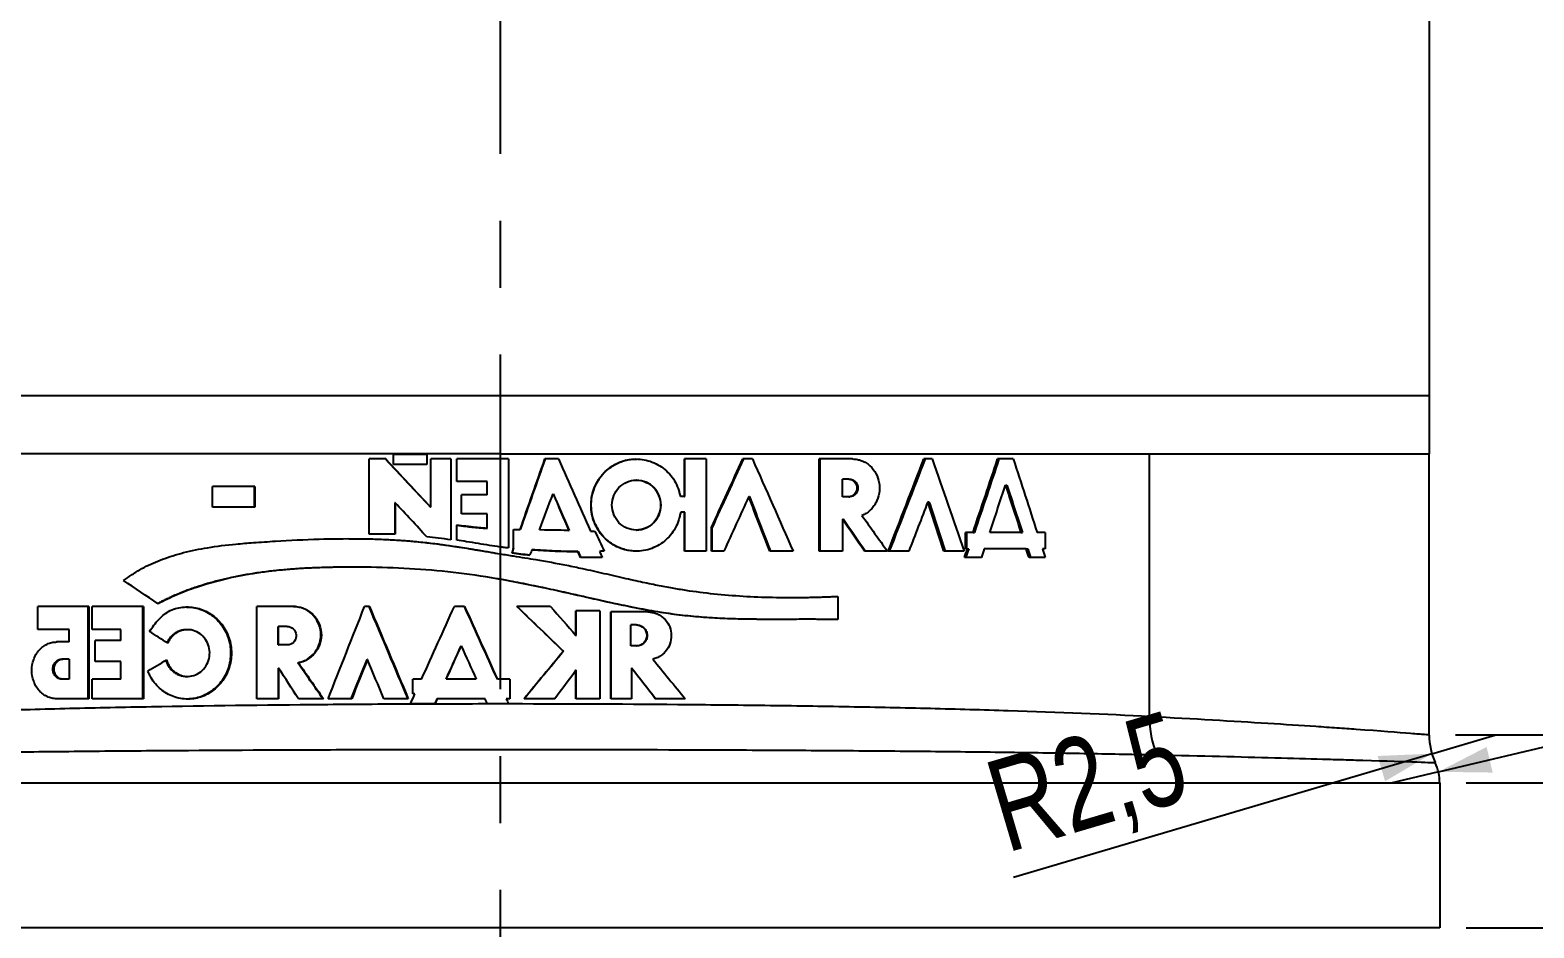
# Model space of a CAD drawing. Header units: millimetres. Extents: x 8 to 586, y 8 to 412.
# Drawn here: x 325.2 to 382.3, y 176.1 to 210.2 of the extents above; entities that cross this region are included whole.
import ezdxf

# ---------------------------------------------------------------- set-up
doc = ezdxf.new("R2010")
doc.units = ezdxf.units.MM
doc.linetypes.add('CENTERX2', pattern=[20.32, 12.7, -2.54, 2.54, -2.54])
for name, color, linetype in [('CENTERLINE', 4, 'CENTERX2'), ('DETAIL', 3, 'Continuous'), ('DIMENSIONS', 2, 'Continuous')]:
    doc.layers.add(name, color=color, linetype=linetype)
doc.layers.add('OUTLINE', color=7, linetype='Continuous', lineweight=25)
doc.styles.add('SLDTEXTSTYLE0', font='TXT', dxfattribs={"width": 0.75})
doc.dimstyles.new('SLDDIMSTYLE1', dxfattribs={"dimtxt": 3.5, "dimasz": 2, "dimexe": 0, "dimexo": 0.0625, "dimgap": 0.875, "dimtad": 0, "dimtih": 1, "dimtoh": 1, "dimrnd": 1e-09, "dimzin": 12, "dimdsep": 46, "dimtxsty": 'SLDTEXTSTYLE0', "dimsah": 1, "dimcen": 0.09, "dimadec": 0, "dimazin": 3, "dimtfac": 1, "dimtofl": 0, "dimtmove": 0, "dimatfit": 3, "dimfxl": 0, "dimfrac": 2, "dimtolj": 1, "dimtzin": 12, "dimarcsym": 0})
doc.dimstyles.new('SLDDIMSTYLE2', dxfattribs={"dimtxt": 3.5, "dimasz": 2, "dimexe": 0, "dimexo": 0.0625, "dimgap": 0.875, "dimtad": 0, "dimtih": 1, "dimtoh": 1, "dimrnd": 1e-09, "dimzin": 12, "dimdsep": 46, "dimtxsty": 'SLDTEXTSTYLE0', "dimsah": 1, "dimcen": 0.09, "dimadec": 0, "dimazin": 3, "dimtol": 1, "dimtp": 0.05, "dimtm": 0.05, "dimtfac": 1, "dimtofl": 0, "dimtmove": 0, "dimatfit": 3, "dimfxl": 0, "dimfrac": 2, "dimtolj": 1, "dimarcsym": 0})
doc.dimstyles.new('SLDDIMSTYLE6', dxfattribs={"dimtxt": 3.5, "dimasz": 2, "dimexe": 0, "dimexo": 0.0625, "dimgap": 0.875, "dimtad": 1, "dimrnd": 1e-09, "dimzin": 12, "dimdsep": 46, "dimtxsty": 'SLDTEXTSTYLE0', "dimsah": 1, "dimcen": 0.09, "dimadec": 0, "dimazin": 3, "dimtfac": 1, "dimtofl": 0, "dimtmove": 0, "dimatfit": 3, "dimfxl": 0, "dimfrac": 2, "dimtolj": 1, "dimtzin": 12, "dimarcsym": 0})
doc.dimstyles.new('SLDDIMSTYLE7', dxfattribs={"dimtxt": 3.5, "dimasz": 2, "dimexe": 0, "dimexo": 0.0625, "dimgap": 0.875, "dimtad": 1, "dimrnd": 1e-09, "dimzin": 12, "dimdsep": 46, "dimtxsty": 'SLDTEXTSTYLE0', "dimsah": 1, "dimcen": 0, "dimadec": 0, "dimazin": 3, "dimtfac": 1, "dimtofl": 0, "dimtmove": 0, "dimatfit": 3, "dimfxl": 0, "dimfrac": 2, "dimtolj": 1, "dimtzin": 12, "dimarcsym": 0})

# ---------------------------------------------------------------- blocks, each defined once
blk = doc.blocks.new('_D_9')
at = {"layer": 'DIMENSIONS'}
for p, q in [((408.932, 289.39), (408.932, 187.296)), ((404.932, 187.296), (399.932, 183.394)), ((404.932, 187.296), (409.932, 187.296)), ((399.932, 183.394), (379.301, 183.394))]:
    blk.add_line(p, q, dxfattribs=at)
blk.add_solid([(408.932, 187.296), (409.432, 189.296), (408.432, 189.296)], dxfattribs=at)
at = {"layer": 'DIMENSIONS', "insert": (409.932, 189.03), "char_height": 3.5, "attachment_point": 1, "style": 'SLDTEXTSTYLE0'}
blk.add_mtext('206,58', dxfattribs=at)
blk = doc.blocks.new('_D_10')
at = {"layer": 'DIMENSIONS'}
for p, q in [((408.932, 187.296), (408.932, 181.684)), ((404.932, 181.684), (399.932, 181.572)), ((404.932, 181.684), (409.932, 181.684)), ((399.932, 181.572), (379.701, 181.572))]:
    blk.add_line(p, q, dxfattribs=at)
blk.add_solid([(408.932, 181.684), (409.432, 183.684), (408.432, 183.684)], dxfattribs=at)
at = {"layer": 'DIMENSIONS', "insert": (409.932, 183.418), "char_height": 3.5, "attachment_point": 1, "style": 'SLDTEXTSTYLE0'}
blk.add_mtext('208,41', dxfattribs=at)
blk = doc.blocks.new('_D_11')
at = {"layer": 'DIMENSIONS'}
for p, q in [((408.932, 181.684), (408.932, 176.072)), ((379.701, 176.072), (409.932, 176.072))]:
    blk.add_line(p, q, dxfattribs=at)
blk.add_solid([(408.932, 176.072), (409.432, 178.072), (408.432, 178.072)], dxfattribs=at)
at = {"layer": 'DIMENSIONS', "insert": (409.932, 177.806), "char_height": 3.5, "attachment_point": 1, "style": 'SLDTEXTSTYLE0'}
blk.add_mtext('213,91', dxfattribs=at)
blk = doc.blocks.new('_D_12')
at = {"layer": 'DIMENSIONS'}
for p, q in [((408.932, 176.072), (408.932, 163.572)), ((378.044, 163.572), (409.932, 163.572))]:
    blk.add_line(p, q, dxfattribs=at)
blk.add_solid([(408.932, 163.572), (409.432, 165.572), (408.432, 165.572)], dxfattribs=at)
at = {"layer": 'DIMENSIONS', "attachment_point": 1, "style": 'SLDTEXTSTYLE0'}
for s, insert, char_height in [('226,41', (409.932, 165.306), 3.5), ('±0,05', (425.449, 164.295), 2.5)]:
    blk.add_mtext(s, dxfattribs=dict(at, insert=insert, char_height=char_height))
blk = doc.blocks.new('_D_24')
at = {"layer": 'DIMENSIONS'}
for p, q in [((307.751, 230.712), (378.301, 230.712)), ((378.301, 230.712), (401.037, 230.712))]:
    blk.add_line(p, q, dxfattribs=at)
for points in [[(307.751, 230.712), (309.751, 230.212), (309.751, 231.212)], [(378.301, 230.712), (376.301, 231.212), (376.301, 230.212)]]:
    blk.add_solid(points, dxfattribs=at)
at = {"layer": 'DIMENSIONS', "char_height": 3.5, "attachment_point": 1, "style": 'SLDTEXTSTYLE0'}
for s, insert in [('%%c', (384.121, 235.223)), ('70,55', (389.4, 235.277))]:
    blk.add_mtext(s, dxfattribs=dict(at, insert=insert))
blk = doc.blocks.new('_D_29')
at = {"layer": 'DIMENSIONS'}
for q in [(380.801, 183.394), (362.519, 177.99)]:
    blk.add_line((378.403, 182.686), q, dxfattribs=at)
blk.add_solid([(378.403, 182.686), (376.343, 182.598), (376.627, 181.639)], dxfattribs=at)
at = {"layer": 'DIMENSIONS', "insert": (361.254, 182.271), "char_height": 3.5, "attachment_point": 1, "rotation": 16.4681, "style": 'SLDTEXTSTYLE0'}
blk.add_mtext('R2,5', dxfattribs=at)
blk = doc.blocks.new('_D_30')
at = {"layer": 'DIMENSIONS'}
for q in [(397.026, 186.329), (376.851, 181.572)]:
    blk.add_line((378.651, 181.997), q, dxfattribs=at)
blk.add_solid([(378.651, 181.997), (380.713, 181.969), (380.483, 182.942)], dxfattribs=at)
at = {"layer": 'DIMENSIONS', "insert": (384.433, 187.948), "char_height": 3.5, "attachment_point": 1, "rotation": 13.2655, "style": 'SLDTEXTSTYLE0'}
blk.add_mtext('R1,85', dxfattribs=at)

msp = doc.modelspace()

# ---------------------------------------------------------------- linework, layer by layer
at = {"layer": 'CENTERLINE'}
msp.add_line((343.02557, 401.03352), (343.02557, 148.79667), dxfattribs=at)
at = {"layer": 'DETAIL'}
for p, q in [((343.02557, 196.27238), (343.02557, 195.17238)), ((343.02557, 195.17238), (343.02557, 194.07237)), ((343.02557, 194.07237), (318.36684, 194.07237)), ((343.02557, 194.07237), (367.6843, 194.07237)), ((367.6843, 184.09083), (367.6843, 194.07237)), ((367.6843, 194.07237), (378.30057, 194.07237)), ((378.70057, 181.57238), (307.35057, 181.57238)), ((378.70057, 176.07238), (307.35057, 176.07238))]:
    msp.add_line(p, q, dxfattribs=at)
msp.add_arc((370.95559, 183.97177), 3.27346, 177.91564, 203.940323, dxfattribs=at)
for points, knots in [([(343.02557, 196.27238), (340.71683, 196.27238), (338.40814, 196.27238), (333.87938, 196.27238), (331.65941, 196.27238), (327.39341, 196.27238), (325.34748, 196.27238), (321.50818, 196.27238), (319.71491, 196.27238), (316.44985, 196.27238), (314.97815, 196.27238), (312.41281, 196.27238), (311.31924, 196.27238), (309.5522, 196.27238), (308.87878, 196.27238), (307.97796, 196.27238), (307.75057, 196.27238), (307.75057, 196.27238)], [0, 0, 0, 0, 0.125, 0.125, 0.25, 0.25, 0.375, 0.375, 0.5, 0.5, 0.625, 0.625, 0.75, 0.75, 0.875, 0.875, 1, 1, 1, 1]), ([(378.30057, 196.27238), (378.30057, 196.27238), (378.07318, 196.27238), (377.17236, 196.27238), (376.49894, 196.27238), (374.7319, 196.27238), (373.63833, 196.27238), (371.07299, 196.27238), (369.60129, 196.27238), (366.33623, 196.27238), (364.54296, 196.27238), (360.70366, 196.27238), (358.65773, 196.27238), (354.39173, 196.27238), (352.17176, 196.27238), (347.643, 196.27238), (345.33431, 196.27238), (343.02557, 196.27238)], [0, 0, 0, 0, 0.125, 0.125, 0.25, 0.25, 0.375, 0.375, 0.5, 0.5, 0.625, 0.625, 0.75, 0.75, 0.875, 0.875, 1, 1, 1, 1]), ([(367.6843, 184.09084), (366.02593, 184.17968), (364.2368, 184.25215), (361.35903, 184.34352), (360.36519, 184.37104), (358.34758, 184.41996), (357.31972, 184.44152), (355.22659, 184.47947), (354.16132, 184.49588), (351.99305, 184.52392), (350.88895, 184.53557), (347.52482, 184.5635), (345.27691, 184.57238), (341.8976, 184.57238), (340.76992, 184.57012), (338.51202, 184.56095), (337.37674, 184.55398), (334.03336, 184.52613), (331.8709, 184.49847), (328.72525, 184.4414), (327.69315, 184.41975), (326.17047, 184.38277), (325.6685, 184.36972), (324.68241, 184.34226), (324.19726, 184.32783), (321.81058, 184.25196), (320.02521, 184.17968), (318.36684, 184.09084)], [0, 0, 0, 0, 0.125, 0.125, 0.1875, 0.1875, 0.25, 0.25, 0.3125, 0.3125, 0.375, 0.375, 0.5, 0.5, 0.5625, 0.5625, 0.625, 0.625, 0.75, 0.75, 0.8125, 0.8125, 0.84375, 0.84375, 0.875, 0.875, 1, 1, 1, 1]), ([(378.30057, 183.39447), (378.30057, 183.39447), (378.24167, 183.39931), (378.00431, 183.41857), (377.82751, 183.43284), (377.12897, 183.48798), (376.44081, 183.54112), (375.29666, 183.62304), (375.05269, 183.64026), (374.54067, 183.67579), (374.27252, 183.69411), (373.43244, 183.75049), (372.82496, 183.78999), (370.86314, 183.91273), (369.37087, 184.00014), (367.6843, 184.09084)], [0, 0, 0, 0, 0.125, 0.125, 0.25, 0.25, 0.5, 0.5, 0.5625, 0.5625, 0.625, 0.625, 0.75, 0.75, 1, 1, 1, 1]), ([(318.08739, 182.64345), (319.74849, 182.6814), (321.54286, 182.71217), (323.94826, 182.74444), (324.43753, 182.75057), (325.43265, 182.76224), (325.9396, 182.76779), (327.47772, 182.7835), (328.52099, 182.79268), (331.70268, 182.81689), (333.89248, 182.82861), (337.28204, 182.84042), (338.43378, 182.84338), (340.72397, 182.84727), (341.86772, 182.84823), (345.29503, 182.84826), (347.5747, 182.84452), (350.98606, 182.83273), (352.10569, 182.82781), (354.30231, 182.81595), (355.38079, 182.80901), (357.49845, 182.79295), (358.53763, 182.78382), (360.57594, 182.76309), (361.57857, 182.75143), (363.51778, 182.7255), (364.45713, 182.7112), (366.26573, 182.67965), (367.1332, 182.66242), (367.96375, 182.64345)], [0, 0, 0, 0, 0.125, 0.125, 0.15625, 0.15625, 0.1875, 0.1875, 0.25, 0.25, 0.375, 0.375, 0.4375, 0.4375, 0.5, 0.5, 0.625, 0.625, 0.6875, 0.6875, 0.75, 0.75, 0.8125, 0.8125, 0.875, 0.875, 0.9375, 0.9375, 1, 1, 1, 1]), ([(367.96375, 182.64345), (369.64655, 182.605), (371.13461, 182.56787), (373.08904, 182.51568), (373.69388, 182.49888), (374.52981, 182.47489), (374.79654, 182.46709), (375.30568, 182.45197), (375.54821, 182.44464), (376.68564, 182.40975), (377.36936, 182.38709), (378.06255, 182.3636), (378.23781, 182.35752), (378.47274, 182.34933), (378.53045, 182.34729), (378.53045, 182.34729)], [0, 0, 0, 0, 0.25, 0.25, 0.375, 0.375, 0.4375, 0.4375, 0.5, 0.5, 0.75, 0.75, 0.875, 0.875, 1, 1, 1, 1])]:
    msp.add_open_spline(points, degree=3, knots=knots, dxfattribs=at)
at = {"layer": 'OUTLINE'}
for p, q in [((378.30057, 289.38953), (378.30057, 196.27238)), ((378.30057, 196.27238), (378.30057, 194.07237)), ((338.67755, 193.87238), (338.03917, 193.87238)), ((338.03917, 191.0138), (338.03917, 193.87238)), ((340.23967, 194.03685), (338.9654, 194.03685)), ((338.9654, 193.65936), (338.9654, 194.03685)), ((340.23967, 193.65936), (338.9654, 193.65936)), ((340.23191, 194.03685), (340.23191, 193.65936)), ((340.23967, 194.03685), (340.23967, 193.65936)), ((341.15027, 193.87238), (340.38114, 193.87238)), ((340.38114, 192.0375), (340.38114, 193.87238)), ((341.14505, 193.87238), (341.14505, 190.80429)), ((341.15027, 193.87238), (341.15027, 190.80429)), ((343.33773, 193.87238), (341.37073, 193.87238)), ((341.37073, 193.02276), (341.37073, 193.87238)), ((343.33773, 193.87238), (343.33773, 190.4948)), ((345.23762, 193.87238), (344.71937, 193.87238)), ((350.8478, 193.87238), (350.01514, 193.87238)), ((350.01514, 192.44335), (350.01514, 193.87238)), ((350.03463, 192.44335), (350.03463, 193.87238)), ((350.8478, 193.87238), (350.8478, 190.37238)), ((352.59933, 193.87238), (352.23207, 193.87238)), ((356.40629, 193.87238), (355.13988, 193.87238)), ((355.13988, 190.37238), (355.13988, 193.87238)), ((355.17364, 190.37238), (355.17364, 193.87238)), ((359.4267, 193.87238), (359.11037, 193.87238)), ((362.50673, 193.87238), (361.90984, 193.87238)), ((378.30057, 183.39447), (378.30057, 194.07237)), ((348.20249, 193.07239), (348.1881, 193.07239)), ((356.01784, 192.44083), (356.01784, 193.10351)), ((356.25923, 193.10351), (356.01784, 193.10351)), ((356.25923, 193.10351), (356.29612, 193.10351)), ((333.70833, 192.82811), (332.09352, 192.82811)), ((332.09352, 192.03856), (332.09352, 192.82811)), ((333.68236, 192.82811), (333.68236, 192.03856)), ((333.70833, 192.82811), (333.70833, 192.03856)), ((342.52658, 193.02276), (341.37073, 193.02276)), ((342.52658, 192.51714), (341.5546, 192.51714)), ((341.5546, 191.78624), (341.5546, 192.51714)), ((342.52658, 192.51714), (342.52658, 193.02276)), ((345.02924, 192.55095), (345.03482, 192.55095)), ((362.20922, 192.87721), (362.26268, 192.87721)), ((333.70833, 192.03856), (332.09352, 192.03856)), ((339.02099, 192.2122), (339.02099, 191.0138)), ((339.03212, 192.2122), (339.02099, 192.2122)), ((339.03212, 192.2122), (339.03212, 191.0138)), ((340.38114, 192.0375), (340.37377, 192.0375)), ((350.01514, 192.44335), (349.86544, 192.44335)), ((350.01514, 192.44335), (350.03463, 192.44335)), ((352.45934, 192.44335), (352.48563, 192.44335)), ((356.25923, 192.44083), (356.01784, 192.44083)), ((356.25923, 192.44083), (356.29612, 192.44083)), ((359.25985, 192.24483), (359.3051, 192.24483)), ((341.37073, 190.78828), (341.37073, 191.36248)), ((342.52641, 191.78624), (341.5546, 191.78624)), ((342.52641, 191.23974), (342.52641, 191.78624)), ((350.01514, 191.85699), (349.87461, 191.85699)), ((350.01514, 190.37238), (350.01514, 191.85699)), ((350.01514, 191.85699), (350.03463, 191.85699)), ((350.03463, 190.37238), (350.03463, 191.85699)), ((356.01784, 191.58249), (356.01784, 190.37238)), ((356.01784, 191.58249), (356.05405, 191.58249)), ((339.03212, 191.0138), (338.03917, 191.0138)), ((342.52641, 191.23974), (342.52502, 191.23974)), ((343.53062, 190.48845), (343.53062, 191.19643)), ((343.53203, 190.48845), (343.53203, 191.19643)), ((343.77729, 191.19038), (343.77939, 191.19038)), ((345.62776, 191.16021), (345.63502, 191.16021)), ((348.18805, 191.17238), (348.20244, 191.17238)), ((351.04467, 190.37238), (351.04467, 191.27484)), ((351.04467, 191.27484), (351.06702, 191.27484)), ((351.06702, 190.37238), (351.06702, 191.27484)), ((360.97769, 191.0871), (360.69622, 191.0871)), ((360.69622, 190.45595), (360.69622, 191.0871)), ((360.74547, 190.45595), (360.74547, 191.0871)), ((360.97769, 191.0871), (361.02773, 191.0871)), ((362.79553, 191.0871), (361.61564, 191.0871)), ((362.79553, 191.0871), (362.85063, 191.0871)), ((363.71359, 191.0871), (363.40987, 191.0871)), ((363.71359, 191.0871), (363.71359, 190.45595)), ((343.46756, 190.30901), (343.46879, 190.30901)), ((343.53062, 190.48845), (343.53203, 190.48845)), ((344.22386, 190.42814), (344.2272, 190.42814)), ((345.97304, 190.35716), (345.98126, 190.35716)), ((350.8478, 190.37238), (350.01514, 190.37238)), ((351.51503, 190.37238), (351.04467, 190.37238)), ((354.14431, 190.37238), (353.2563, 190.37238)), ((356.01784, 190.37238), (355.13988, 190.37238)), ((357.72373, 190.37238), (356.85405, 190.37238)), ((358.53824, 190.37238), (357.75216, 190.37238)), ((360.6436, 190.37238), (359.8736, 190.37238)), ((360.76414, 190.45595), (360.69622, 190.45595)), ((360.76414, 190.45595), (360.81358, 190.45595)), ((363.00048, 190.45595), (361.40467, 190.45595)), ((363.00048, 190.45595), (363.05615, 190.45595)), ((363.71359, 190.45595), (363.61196, 190.45595)), ((346.89573, 190.13739), (346.06749, 190.13739)), ((361.29786, 190.13739), (360.65604, 190.13739)), ((363.71359, 190.13739), (363.10357, 190.13739)), ((354.0494, 188.61403), (354.08013, 188.61403)), ((355.84648, 188.65856), (355.84648, 187.77487)), ((327.40009, 188.27238), (325.46117, 188.27238)), ((325.46117, 187.40288), (325.46117, 188.27238)), ((327.35654, 188.27238), (327.35654, 184.77238)), ((327.40009, 188.27238), (327.40009, 184.77238)), ((329.47875, 188.27238), (327.51847, 188.27238)), ((327.51847, 187.40288), (327.51847, 188.27238)), ((329.441, 188.27238), (329.441, 184.77238)), ((329.47875, 188.27238), (329.47875, 184.77238)), ((335.17553, 188.27238), (333.77676, 188.27238)), ((333.77676, 184.77238), (333.77676, 188.27238)), ((338.05529, 188.27238), (337.87121, 188.27238)), ((341.66957, 188.27238), (341.27939, 188.27238)), ((344.93194, 188.27238), (343.65695, 188.27238)), ((346.79953, 188.11422), (345.89941, 188.11422)), ((345.89941, 187.17413), (345.89941, 188.11422)), ((345.90742, 187.17413), (345.90742, 188.11422)), ((346.79953, 188.11422), (346.79953, 184.77238)), ((348.62831, 188.06656), (347.22292, 188.06656)), ((347.22292, 184.77238), (347.22292, 188.06656)), ((347.23462, 184.77238), (347.23462, 188.06656)), ((326.64753, 187.40288), (325.46117, 187.40288)), ((326.64753, 186.92585), (326.64753, 187.40288)), ((328.61705, 187.40288), (327.51847, 187.40288)), ((328.61705, 186.98654), (328.61705, 187.40288)), ((331.14817, 187.3934), (331.11507, 187.3934)), ((334.58278, 186.81743), (334.58278, 187.51538)), ((334.58278, 187.51538), (334.60624, 187.51538)), ((334.60624, 186.81743), (334.60624, 187.51538)), ((334.9301, 187.51538), (334.60624, 187.51538)), ((347.98681, 186.77605), (347.98681, 187.57222)), ((348.19383, 187.57222), (347.98681, 187.57222)), ((348.19383, 187.57222), (348.20823, 187.57222)), ((354.74033, 187.78629), (354.70777, 187.78629)), ((326.64753, 186.92585), (326.17507, 186.92585)), ((328.61705, 186.98654), (327.64298, 186.98654)), ((327.64298, 186.18337), (327.64298, 186.98654)), ((334.58278, 186.81743), (334.60624, 186.81743)), ((335.00815, 186.81743), (334.60624, 186.81743)), ((341.54143, 186.77605), (341.53729, 186.77605)), ((345.89941, 187.17413), (345.90742, 187.17413)), ((348.19383, 186.77605), (347.98681, 186.77605)), ((348.19383, 186.77605), (348.20823, 186.77605)), ((326.41622, 186.27664), (326.36993, 186.27664)), ((326.64753, 186.27664), (326.41622, 186.27664)), ((326.64753, 186.27664), (326.64753, 185.51505)), ((337.97694, 186.26348), (337.96286, 186.26348)), ((345.41589, 186.57591), (345.42255, 186.57591)), ((328.61705, 186.18337), (327.64298, 186.18337)), ((328.61705, 185.51505), (328.61705, 186.18337)), ((331.11447, 185.61967), (331.14757, 185.61967)), ((334.58278, 185.93774), (334.58278, 184.77238)), ((334.58278, 185.93774), (334.60624, 185.93774)), ((334.60624, 185.93774), (334.60624, 184.77238)), ((335.3335, 186.13747), (335.35488, 186.13747)), ((345.89941, 184.77238), (345.89941, 185.85414)), ((345.89941, 185.85414), (345.90742, 185.85414)), ((345.90742, 184.77238), (345.90742, 185.85414)), ((348.01138, 185.93774), (348.01138, 184.77238)), ((348.01138, 185.93774), (348.02528, 185.93774)), ((326.41622, 185.51505), (326.36993, 185.51505)), ((326.64753, 185.51505), (326.41622, 185.51505)), ((328.61705, 185.51505), (327.51847, 185.51505)), ((327.51847, 184.77238), (327.51847, 185.51505)), ((340.0359, 185.51505), (339.70004, 185.51505)), ((339.70004, 184.95693), (339.70004, 185.51505)), ((340.97218, 185.51505), (340.96646, 185.51505)), ((342.10994, 185.51505), (340.97218, 185.51505)), ((343.39132, 185.51505), (342.9131, 185.51505)), ((343.39132, 185.51505), (343.39132, 184.77238)), ((327.40009, 184.77238), (326.17507, 184.77238)), ((329.47875, 184.77238), (327.51847, 184.77238)), ((334.60624, 184.77238), (333.77676, 184.77238)), ((336.3058, 184.77238), (335.35488, 184.77238)), ((337.38291, 184.77238), (336.48772, 184.77238)), ((339.53038, 184.77238), (338.60429, 184.77238)), ((340.54971, 184.5785), (339.61427, 184.5785)), ((339.78458, 184.95693), (339.70004, 184.95693)), ((340.63714, 184.77238), (340.63049, 184.77238)), ((342.4449, 184.77238), (340.63714, 184.77238)), ((343.33559, 184.5785), (342.53235, 184.5785)), ((343.39132, 184.77238), (343.24812, 184.77238)), ((345.09937, 184.77238), (343.92664, 184.77238)), ((346.79953, 184.77238), (345.89941, 184.77238)), ((348.01138, 184.77238), (347.22292, 184.77238)), ((350.04458, 184.77238), (348.911, 184.77238)), ((378.70057, 181.57238), (378.70057, 176.07238))]:
    msp.add_line(p, q, dxfattribs=at)
for centre, radius, start, end in [((348.1797, 192.12238), 0.95027, 271.371152, 88.625983), ((380.80057, 183.39447), 2.5, 180, 204.763299), ((376.85057, 181.57238), 1.85, 0, 24.763299)]:
    msp.add_arc(centre, radius, start, end, dxfattribs=at)
for points in [[(340.37377, 192.0375), (339.8031, 192.64913), (339.23344, 193.26075), (338.66543, 193.87238)], [(338.67755, 193.87238), (339.24398, 193.26075), (339.81206, 192.64913), (340.38114, 192.0375)], [(343.77729, 191.19038), (344.09144, 192.08438), (344.4055, 192.97838), (344.71937, 193.87238)], [(344.72409, 193.87238), (344.40935, 192.97838), (344.09441, 192.08438), (343.77939, 191.19038)], [(345.23762, 193.87238), (345.64377, 192.95913), (346.0495, 192.04589), (346.45456, 191.13264)], [(351.04467, 191.27484), (351.4421, 192.14069), (351.83798, 193.00653), (352.23207, 193.87238)], [(352.25773, 193.87238), (351.86254, 193.00653), (351.46556, 192.14069), (351.06702, 191.27484)], [(352.59933, 193.87238), (353.11772, 192.70571), (353.63289, 191.53905), (354.14431, 190.37238)], [(357.75216, 190.37238), (358.20934, 191.53905), (358.66221, 192.70571), (359.11037, 193.87238)], [(359.1552, 193.87238), (358.7058, 192.70571), (358.25166, 191.53905), (357.7932, 190.37238)], [(359.4267, 193.87238), (359.83649, 192.70571), (360.24222, 191.53905), (360.6436, 190.37238)], [(360.97769, 191.08711), (361.2912, 192.01553), (361.60196, 192.94396), (361.90984, 193.87238)], [(361.96248, 193.87238), (361.65374, 192.94396), (361.34211, 192.01553), (361.02773, 191.08711)], [(362.50673, 193.87238), (362.8108, 192.94396), (363.11189, 192.01553), (363.40987, 191.08711)], [(344.50846, 191.17805), (344.68211, 191.63568), (344.85571, 192.09332), (345.02924, 192.55095)], [(345.02924, 192.55095), (345.22885, 192.08737), (345.42837, 191.62379), (345.62776, 191.16021)], [(345.03482, 192.55095), (345.23499, 192.08737), (345.43506, 191.62379), (345.63502, 191.16021)], [(361.61564, 191.08711), (361.81469, 191.68381), (362.01256, 192.28051), (362.20922, 192.87721)], [(362.20922, 192.87721), (362.40588, 192.28051), (362.60133, 191.68381), (362.79553, 191.08711)], [(362.26268, 192.87721), (362.45989, 192.28051), (362.65589, 191.68381), (362.85063, 191.08711)], [(340.23967, 190.91223), (339.83655, 191.34555), (339.43395, 191.77887), (339.03212, 192.21219)], [(352.45934, 192.44334), (352.14569, 191.75302), (351.83088, 191.0627), (351.51503, 190.37238)], [(353.2563, 190.37238), (352.99153, 191.0627), (352.72585, 191.75302), (352.45934, 192.44334)], [(352.48563, 192.44334), (352.75289, 191.75302), (353.01931, 191.0627), (353.28481, 190.37238)], [(359.25985, 192.24484), (359.02065, 191.62069), (358.7801, 190.99653), (358.53824, 190.37238)], [(359.8736, 190.37238), (359.67005, 190.99653), (359.46545, 191.62069), (359.25985, 192.24484)], [(359.3051, 192.24484), (359.51127, 191.62069), (359.71644, 190.99653), (359.92056, 190.37238)], [(356.85405, 190.37238), (356.57674, 190.77575), (356.29797, 191.17912), (356.01784, 191.5825)], [(356.05405, 191.5825), (356.33497, 191.17912), (356.61451, 190.77575), (356.89259, 190.37238)], [(356.75635, 191.72703), (357.08083, 191.27548), (357.40333, 190.82393), (357.72373, 190.37238)], [(343.53062, 191.19644), (343.61285, 191.19442), (343.69508, 191.1924), (343.77729, 191.19038)], [(345.62776, 191.16021), (345.43632, 191.16453), (345.06342, 191.17048), (344.50846, 191.17805)], [(346.45456, 191.13264), (346.50919, 191.12993), (346.56381, 191.12721), (346.61841, 191.1245)], [(346.61841, 191.1245), (346.73595, 190.87379), (346.85343, 190.62309), (346.97085, 190.37238)], [(343.46756, 190.30901), (343.48858, 190.36883), (343.5096, 190.42864), (343.53062, 190.48845)], [(344.14438, 190.21875), (343.91883, 190.24884), (343.69321, 190.27893), (343.46756, 190.30901)], [(343.53203, 190.48845), (343.51095, 190.42864), (343.48987, 190.36883), (343.46879, 190.30901)], [(343.46879, 190.30901), (343.69507, 190.27893), (343.92132, 190.24884), (344.1475, 190.21875)], [(344.22386, 190.42814), (344.19737, 190.35834), (344.17087, 190.28855), (344.14438, 190.21875)], [(344.2272, 190.42814), (344.82169, 190.38418), (345.40658, 190.36052), (345.98126, 190.35716)], [(346.06749, 190.13739), (346.03601, 190.21064), (346.00453, 190.2839), (345.97304, 190.35716)], [(345.98126, 190.35716), (346.01283, 190.2839), (346.0444, 190.21064), (346.07597, 190.13739)], [(346.97085, 190.37238), (346.91198, 190.37045), (346.85309, 190.36851), (346.79419, 190.36658)], [(346.79419, 190.36658), (346.82804, 190.29018), (346.86189, 190.21378), (346.89573, 190.13739)], [(360.65604, 190.13739), (360.69211, 190.24357), (360.72815, 190.34976), (360.76414, 190.45595)], [(360.81358, 190.45595), (360.77748, 190.34976), (360.74135, 190.24357), (360.70518, 190.13739)], [(361.40467, 190.45595), (361.3691, 190.34976), (361.3335, 190.24357), (361.29786, 190.13739)], [(363.10357, 190.13739), (363.06924, 190.24357), (363.03488, 190.34976), (363.00048, 190.45595)], [(363.05615, 190.45595), (363.09065, 190.34976), (363.12511, 190.24357), (363.15952, 190.13739)], [(363.61196, 190.45595), (363.64588, 190.34976), (363.67976, 190.24357), (363.71359, 190.13739)], [(330.02707, 188.37682), (329.58818, 188.67199), (329.15266, 188.96717), (328.72083, 189.26235)], [(336.48772, 184.77238), (336.94734, 185.93905), (337.40862, 187.10571), (337.87121, 188.27238)], [(339.52064, 184.77238), (339.02643, 185.93905), (338.53322, 187.10571), (338.04143, 188.27238)], [(338.05529, 188.27238), (338.5457, 187.10571), (339.03754, 185.93905), (339.53038, 184.77238)], [(340.0359, 185.51506), (340.44988, 186.43417), (340.86446, 187.35327), (341.27939, 188.27238)], [(342.91278, 185.51506), (342.49701, 186.43417), (342.08127, 187.35327), (341.66579, 188.27238)], [(341.66957, 188.27238), (342.08389, 187.35327), (342.49848, 186.43417), (342.9131, 185.51506)], [(345.41589, 186.57591), (344.8303, 187.1414), (344.24375, 187.70689), (343.65695, 188.27238)], [(343.65871, 188.27238), (344.24715, 187.70689), (344.83533, 187.1414), (345.42255, 186.57591)], [(344.93194, 188.27238), (345.2547, 187.9063), (345.57723, 187.54021), (345.89941, 187.17413)], [(330.39266, 186.88236), (330.16098, 187.03053), (329.93021, 187.17871), (329.70038, 187.32689)], [(340.96646, 185.51506), (341.15666, 185.93539), (341.34694, 186.35571), (341.53729, 186.77604)], [(340.97218, 185.51506), (341.16185, 185.93539), (341.35161, 186.35571), (341.54143, 186.77604)], [(341.54143, 186.77604), (341.73088, 186.35571), (341.92039, 185.93539), (342.10994, 185.51506)], [(329.63993, 185.8229), (329.87601, 185.96388), (330.11309, 186.10485), (330.35113, 186.24583)], [(337.36718, 184.77238), (337.56549, 185.26941), (337.76406, 185.76644), (337.96286, 186.26347)], [(337.97694, 186.26347), (337.77868, 185.76644), (337.58066, 185.26941), (337.38291, 184.77238)], [(338.60429, 184.77238), (338.39493, 185.26941), (338.1858, 185.76644), (337.97694, 186.26347)], [(343.92664, 184.77238), (344.42346, 185.37356), (344.92002, 185.97473), (345.41589, 186.57591)], [(345.42255, 186.57591), (344.9253, 185.97473), (344.42736, 185.37356), (343.92915, 184.77238)], [(348.81316, 186.27664), (349.22489, 185.77522), (349.63545, 185.2738), (350.04458, 184.77238)], [(335.35488, 184.77238), (335.10473, 185.16083), (334.85517, 185.54928), (334.60624, 185.93773)], [(336.28707, 184.77238), (335.96835, 185.22741), (335.65046, 185.68244), (335.3335, 186.13747)], [(335.35488, 186.13747), (335.67096, 185.68244), (335.98797, 185.22741), (336.3058, 184.77238)], [(345.89941, 185.85414), (345.63294, 185.49355), (345.36624, 185.13297), (345.09937, 184.77238)], [(348.911, 184.77238), (348.61173, 185.16083), (348.31182, 185.54928), (348.01138, 185.93773)], [(348.02528, 185.93773), (348.32655, 185.54928), (348.62729, 185.16083), (348.9274, 184.77238)], [(339.61427, 184.57849), (339.67103, 184.70464), (339.7278, 184.83078), (339.78458, 184.95693)], [(340.54281, 184.57849), (340.57203, 184.64312), (340.60126, 184.70775), (340.63049, 184.77238)], [(340.63714, 184.77238), (340.608, 184.70775), (340.57885, 184.64312), (340.54971, 184.57849)], [(342.53235, 184.57849), (342.5032, 184.64312), (342.47405, 184.70775), (342.4449, 184.77238)], [(343.24812, 184.77238), (343.27728, 184.70775), (343.30643, 184.64312), (343.33559, 184.57849)]]:
    msp.add_open_spline(points, degree=3, dxfattribs=at)
for points, knots in [([(349.87461, 191.85699), (349.86236, 191.80425), (349.83788, 191.6988), (349.78182, 191.49021), (349.67857, 191.24007), (349.49227, 190.97633), (349.26309, 190.75046), (348.99743, 190.5692), (348.60568, 190.40107), (348.0667, 190.33532), (347.43646, 190.50401), (346.90995, 190.89405), (346.55937, 191.44944), (346.43048, 192.09361), (346.53918, 192.74219), (346.87151, 193.30788), (347.3855, 193.715), (348.00954, 193.90446), (348.55048, 193.85669), (348.94716, 193.70193), (349.21831, 193.52994), (349.4549, 193.31179), (349.64995, 193.05396), (349.76124, 192.80683), (349.82382, 192.60008), (349.85156, 192.4956), (349.86544, 192.44334)], [0, 0, 0, 0, 0.01578069, 0.03154834, 0.06296374, 0.09415782, 0.12544969, 0.15699554, 0.18817143, 0.25037447, 0.31284989, 0.37523843, 0.43757246, 0.50009963, 0.56232294, 0.6248999, 0.68707943, 0.74964492, 0.81181512, 0.84293271, 0.87443424, 0.90570585, 0.93701375, 0.96848608, 0.98423831, 1, 1, 1, 1]), ([(348.20349, 190.37566), (348.16372, 190.37518), (348.05249, 190.37384), (347.87119, 190.40115), (347.66312, 190.45561), (347.46374, 190.53726), (347.27562, 190.64226), (347.10221, 190.77056), (346.92042, 190.94407), (346.74363, 191.17254), (346.59706, 191.46146), (346.50393, 191.77194), (346.47011, 192.09396), (346.49358, 192.41696), (346.56768, 192.6957), (346.66734, 192.92633), (346.77668, 193.11227), (346.90841, 193.28322), (347.0596, 193.43723), (347.22879, 193.57111), (347.41341, 193.68226), (347.61008, 193.77032), (347.81627, 193.83202), (348.01536, 193.86737), (348.1455, 193.86953), (348.20414, 193.87051)], [0, 0, 0, 0, 0.022010198, 0.06156868, 0.100917061, 0.140685563, 0.180115361, 0.219380226, 0.259102114, 0.318002064, 0.377089043, 0.435868348, 0.494750854, 0.553581596, 0.612412792, 0.651942167, 0.691098137, 0.730482751, 0.770192886, 0.809455233, 0.848888942, 0.888647951, 0.927994803, 0.967557258, 1, 1, 1, 1]), ([(356.40629, 193.87238), (356.43641, 193.87152), (356.49631, 193.8698), (356.58509, 193.85676), (356.6721, 193.83601), (356.78533, 193.79727), (356.92058, 193.72923), (357.11484, 193.58123), (357.30842, 193.33064), (357.43099, 192.96228), (357.43117, 192.57034), (357.32818, 192.26289), (357.1927, 192.05154), (357.06648, 191.91531), (356.92098, 191.80227), (356.81135, 191.75217), (356.75635, 191.72703)], [0, 0, 0, 0, 0.03162583, 0.06289976, 0.09405797, 0.12533924, 0.18793765, 0.25056816, 0.37531313, 0.5000582, 0.62480327, 0.74954834, 0.81214673, 0.87477732, 0.93717116, 1, 1, 1, 1]), ([(348.18805, 191.17238), (348.30947, 191.17238), (348.55234, 191.22548), (348.85993, 191.4364), (349.05938, 191.75376), (349.13145, 192.12238), (349.05938, 192.491), (348.85993, 192.80836), (348.55234, 193.01928), (348.18815, 193.09891), (347.82338, 193.01928), (347.51442, 192.80836), (347.31363, 192.491), (347.241, 192.12238), (347.31363, 191.75376), (347.51442, 191.4364), (347.82338, 191.22548), (348.06664, 191.17238), (348.18805, 191.17238)], [0, 0, 0, 0, 0.06243753, 0.12499149, 0.18744201, 0.25, 0.31255799, 0.37500851, 0.43756247, 0.5, 0.56243753, 0.62499149, 0.68744201, 0.75, 0.81255799, 0.87500851, 0.93756247, 1, 1, 1, 1]), ([(356.25923, 193.10351), (356.34156, 193.10274), (356.41915, 193.06855), (356.5343, 192.94438), (356.56653, 192.85969), (356.56677, 192.68464), (356.53428, 192.59997), (356.41917, 192.47577), (356.34077, 192.4409), (356.25923, 192.44082)], [0, 0, 0, 0, 0.25, 0.25, 0.5, 0.5, 0.75, 0.75, 1, 1, 1, 1]), ([(356.29612, 193.10351), (356.30974, 193.10288), (356.33678, 193.10161), (356.37657, 193.09274), (356.43996, 193.06977), (356.52009, 193.01252), (356.58819, 192.90223), (356.61243, 192.77218), (356.58839, 192.64208), (356.53109, 192.55005), (356.46869, 192.49479), (356.41495, 192.46433), (356.35674, 192.44447), (356.31632, 192.44204), (356.29612, 192.44082)], [0, 0, 0, 0, 0.04236227, 0.08411451, 0.12594642, 0.25040316, 0.37516902, 0.49969262, 0.62419215, 0.74901311, 0.81165166, 0.87447909, 0.93723923, 1, 1, 1, 1]), ([(342.52502, 191.23973), (342.30824, 191.25325), (342.1146, 191.26942), (341.94142, 191.28852), (341.94003, 191.28868), (341.93593, 191.28913), (341.93386, 191.28936), (341.92762, 191.29006), (341.9234, 191.29054), (341.91054, 191.292), (341.90172, 191.29301), (341.87451, 191.29617), (341.85538, 191.29845), (341.79503, 191.30576), (341.75082, 191.31129), (341.60632, 191.32986), (341.49414, 191.34486), (341.36612, 191.36248)], [0, 0, 0, 0, 0.5, 0.5, 0.5078125, 0.5078125, 0.515625, 0.515625, 0.53125, 0.53125, 0.5625, 0.5625, 0.625, 0.625, 0.75, 0.75, 1, 1, 1, 1]), ([(341.37073, 191.36248), (341.48255, 191.34723), (341.67445, 191.32104), (341.95722, 191.28588), (342.23066, 191.25972), (342.42405, 191.24665), (342.52641, 191.23973)], [0, 0, 0, 0, 0.2913634, 0.50000609, 0.73533491, 1, 1, 1, 1]), ([(328.72083, 189.26235), (328.81434, 189.3275), (328.96659, 189.43359), (329.22315, 189.60205), (329.60884, 189.82751), (330.21127, 190.0871), (331.01661, 190.33821), (331.95169, 190.52575), (332.84023, 190.63379), (333.70223, 190.70379), (334.75194, 190.77219), (336.0733, 190.83752), (337.56886, 190.85709), (338.92857, 190.81593), (340.1837, 190.71415), (341.24371, 190.56688), (342.17923, 190.41412), (342.8944, 190.2918), (343.50207, 190.19326), (343.95073, 190.12136), (344.63036, 190.01119), (345.3607, 189.8812), (346.22268, 189.6988), (346.97022, 189.53042), (347.64542, 189.37506), (348.27185, 189.23499), (348.8125, 189.1197), (349.39977, 189.00432), (350.11736, 188.88161), (351.3879, 188.71182), (352.88649, 188.61847), (354.21781, 188.6108), (354.92986, 188.62368), (355.4071, 188.64015), (355.68507, 188.65179), (355.84648, 188.65855)], [0, 0, 0, 0, 0.01282999, 0.02088872, 0.03452173, 0.06311059, 0.09473135, 0.12931515, 0.16966463, 0.19399251, 0.22460629, 0.28491174, 0.33764517, 0.3856052, 0.43044434, 0.47177187, 0.49931651, 0.53108134, 0.54875559, 0.56463689, 0.5793027, 0.62184694, 0.64342587, 0.67306225, 0.703523, 0.71745485, 0.74180135, 0.76284083, 0.78185781, 0.82036262, 0.90175614, 0.94616135, 0.96844492, 0.98167714, 1, 1, 1, 1]), ([(337.27403, 190.84688), (337.44392, 190.84664), (337.82717, 190.84609), (338.43065, 190.82962), (339.07176, 190.79866), (339.70071, 190.75181), (340.30954, 190.69036), (340.91074, 190.61253), (341.52566, 190.52027), (342.10439, 190.42541), (342.6065, 190.34141), (342.8931, 190.29334), (343.01661, 190.27262)], [0, 0, 0, 0, 0.08891697, 0.200578182, 0.314798464, 0.422948141, 0.528112065, 0.632077886, 0.736880243, 0.849820746, 0.935283023, 1, 1, 1, 1]), ([(341.15027, 190.80429), (340.9883, 190.82616), (340.68516, 190.86709), (340.38121, 190.89789), (340.23967, 190.91223)], [0, 0, 0, 0, 0.53432564, 1, 1, 1, 1]), ([(343.33773, 190.4948), (343.23359, 190.50625), (342.99079, 190.53294), (342.61132, 190.59177), (342.18443, 190.66272), (341.77099, 190.7296), (341.4949, 190.77008), (341.37073, 190.78828)], [0, 0, 0, 0, 0.15795654, 0.3682891, 0.57886688, 0.81060563, 1, 1, 1, 1]), ([(343.3386, 190.4948), (343.269, 190.50209), (343.1641, 190.51308), (343.05956, 190.52705), (343.02437, 190.53175)], [0, 0, 0, 0, 0.66342995, 1, 1, 1, 1]), ([(345.97304, 190.35716), (345.82916, 190.35873), (345.54019, 190.36189), (345.10463, 190.37641), (344.66536, 190.39747), (344.37145, 190.41789), (344.22386, 190.42814)], [0, 0, 0, 0, 0.24686733, 0.49577441, 0.74679475, 1, 1, 1, 1]), ([(337.39674, 189.76637), (337.28333, 189.76624), (337.03265, 189.76594), (336.64898, 189.76022), (336.18748, 189.74866), (335.68098, 189.72788), (335.1353, 189.69372), (334.59446, 189.64703), (334.05701, 189.58557), (333.52168, 189.50729), (333.02206, 189.41684), (332.55489, 189.31529), (332.11679, 189.20388), (331.68646, 189.07766), (331.32044, 188.95483), (331.01768, 188.84263), (330.7809, 188.74787), (330.57982, 188.6602), (330.41627, 188.5845), (330.28414, 188.52126), (330.15155, 188.4564), (330.05999, 188.41105), (330.01179, 188.38718)], [0, 0, 0, 0, 0.04386121, 0.09694754, 0.14876976, 0.22317498, 0.29436922, 0.36238634, 0.43597423, 0.50715447, 0.57599657, 0.63716929, 0.69724351, 0.75628544, 0.81654324, 0.85207988, 0.88605639, 0.91917852, 0.94042682, 0.95869773, 0.9782589, 1, 1, 1, 1]), ([(355.84648, 187.77488), (355.69479, 187.77737), (355.43394, 187.78165), (354.90928, 187.78755), (354.27128, 187.78564), (353.47365, 187.78268), (352.40274, 187.78483), (351.32089, 187.81287), (350.23353, 187.89682), (349.14574, 188.03045), (348.0605, 188.231), (346.97775, 188.46431), (346.16543, 188.64829), (345.35177, 188.83347), (344.30739, 189.062), (343.4863, 189.22436), (342.38737, 189.41536), (341.23823, 189.58257), (339.57384, 189.72101), (337.91243, 189.77446), (336.26145, 189.7633), (334.62731, 189.668), (333.02277, 189.44043), (331.72989, 189.1), (330.8616, 188.77406), (330.38116, 188.55303), (330.1451, 188.43555), (330.02707, 188.37682)], [0, 0, 0, 0, 0.01817708, 0.0312572, 0.06251149, 0.09376375, 0.12502147, 0.1875234, 0.21877985, 0.25003125, 0.31252776, 0.3437831, 0.37503897, 0.40629492, 0.43755057, 0.49500623, 0.50005598, 0.56255322, 0.62505089, 0.68755158, 0.75005306, 0.81254671, 0.8750318, 0.93749491, 0.96874364, 0.98437149, 1, 1, 1, 1]), ([(337.41232, 189.76671), (337.40971, 189.76671), (337.40451, 189.76671), (337.39929, 189.76671), (337.39667, 189.76671)], [0, 0, 0, 0, 0.50000201, 1, 1, 1, 1]), ([(353.39632, 187.78343), (353.3816, 187.78341), (353.27452, 187.78333), (353.08314, 187.78379), (352.819, 187.78516), (352.55113, 187.78786), (352.22688, 187.79315), (351.85755, 187.80247), (351.46027, 187.81738), (351.06451, 187.83777), (350.66666, 187.8651), (350.25686, 187.90118), (349.84811, 187.94635), (349.43305, 188.00149), (349.00422, 188.06773), (348.55486, 188.14543), (348.09144, 188.23315), (347.62521, 188.3281), (347.17692, 188.42408), (346.72081, 188.52499), (346.22813, 188.63613), (345.76911, 188.74013), (345.33136, 188.83855), (344.95192, 188.92212), (344.53373, 189.01186), (344.11687, 189.09809), (343.69695, 189.18102), (343.33513, 189.2496), (343.11313, 189.28849), (343.02548, 189.30385)], [0, 0, 0, 0, 0.0043278, 0.03148832, 0.05612454, 0.08166337, 0.1097448, 0.15065334, 0.18905892, 0.22496792, 0.26519756, 0.30402292, 0.34325338, 0.38315306, 0.42384498, 0.46715621, 0.51309997, 0.55797033, 0.60221482, 0.64302118, 0.69017306, 0.74496782, 0.7758824, 0.81672147, 0.85448042, 0.89636767, 0.9365803, 0.97495924, 1, 1, 1, 1]), ([(354.08, 188.61441), (354.25216, 188.61494), (354.51124, 188.61574), (354.85335, 188.62221), (355.09155, 188.62818), (355.32939, 188.63625), (355.57573, 188.64571), (355.75397, 188.6532), (355.84648, 188.65708)], [0, 0, 0, 0, 0.28998485, 0.43640786, 0.57954884, 0.69447548, 0.84142539, 1, 1, 1, 1]), ([(329.70038, 187.32689), (329.75691, 187.40558), (329.86911, 187.56176), (330.04899, 187.78306), (330.25128, 187.97765), (330.56706, 188.17493), (331.02664, 188.28622), (331.58967, 188.22599), (332.10771, 187.97517), (332.51517, 187.55655), (332.77208, 187.02172), (332.84219, 186.42729), (332.72114, 185.84241), (332.42179, 185.33182), (331.9784, 184.95496), (331.44471, 184.7506), (330.87937, 184.74696), (330.34731, 184.93917), (329.9783, 185.24615), (329.78609, 185.52146), (329.6994, 185.69218), (329.65976, 185.77931), (329.63993, 185.8229)], [0, 0, 0, 0, 0.03176311, 0.06304237, 0.0937071, 0.1243363, 0.18700584, 0.25010446, 0.31245376, 0.37487575, 0.43744043, 0.49997581, 0.56246723, 0.62500535, 0.6875291, 0.75003648, 0.81244584, 0.87516672, 0.93792171, 0.96901322, 0.98449687, 1, 1, 1, 1]), ([(331.10366, 188.25158), (331.16094, 188.25212), (331.3121, 188.25357), (331.55374, 188.20017), (331.81884, 188.10069), (332.06318, 187.95398), (332.28141, 187.76683), (332.4666, 187.54221), (332.61527, 187.28932), (332.7199, 187.01402), (332.77878, 186.72463), (332.78963, 186.42865), (332.75396, 186.13457), (332.66981, 185.85163), (332.54229, 185.5871), (332.37413, 185.34884), (332.17054, 185.14285), (331.93603, 184.97643), (331.67965, 184.85307), (331.41329, 184.77478), (331.23303, 184.76363), (331.1455, 184.75822)], [0, 0, 0, 0, 0.03320533, 0.08762248, 0.14161791, 0.19519846, 0.24873917, 0.3028133, 0.35696657, 0.41058287, 0.464253, 0.51824052, 0.57208621, 0.62584329, 0.67973124, 0.73357789, 0.78730071, 0.84140172, 0.89552478, 0.94926941, 1, 1, 1, 1]), ([(335.3335, 186.13747), (335.46379, 186.16068), (335.58537, 186.20695), (335.811, 186.34563), (335.90841, 186.43395), (336.07, 186.64716), (336.12915, 186.76513), (336.20372, 187.02339), (336.21674, 187.15519), (336.19398, 187.42324), (336.15903, 187.55088), (336.04217, 187.79233), (335.96411, 187.89835), (335.76919, 188.08033), (335.65885, 188.15031), (335.41281, 188.24794), (335.28693, 188.27201), (335.15365, 188.27238)], [0, 0, 0, 0, 0.125, 0.125, 0.25, 0.25, 0.375, 0.375, 0.5, 0.5, 0.625, 0.625, 0.75, 0.75, 0.875, 0.875, 1, 1, 1, 1]), ([(335.17553, 188.27238), (335.20831, 188.27143), (335.27347, 188.26956), (335.37015, 188.25524), (335.46487, 188.23244), (335.58795, 188.18989), (335.73443, 188.11544), (335.8905, 187.99382), (336.02273, 187.8454), (336.15909, 187.61802), (336.24906, 187.29138), (336.2152, 186.95394), (336.11893, 186.70613), (336.01346, 186.53692), (335.8799, 186.38969), (335.72161, 186.2716), (335.54546, 186.18199), (335.41847, 186.15233), (335.35488, 186.13747)], [0, 0, 0, 0, 0.03161272, 0.06284595, 0.09396716, 0.12524668, 0.18779199, 0.25036832, 0.31291362, 0.37549002, 0.50006385, 0.62463769, 0.68717539, 0.74975968, 0.81230497, 0.87488135, 0.9373415, 1, 1, 1, 1]), ([(348.62831, 188.06657), (348.6559, 188.06578), (348.71073, 188.06421), (348.79197, 188.05245), (348.87148, 188.03375), (348.97475, 187.99885), (349.09766, 187.93765), (349.27226, 187.80494), (349.44139, 187.58153), (349.53524, 187.25806), (349.50925, 186.92182), (349.38937, 186.66779), (349.24571, 186.50112), (349.11654, 186.39882), (348.97163, 186.31949), (348.86605, 186.29094), (348.81316, 186.27664)], [0, 0, 0, 0, 0.031675, 0.06295493, 0.09409975, 0.12537279, 0.18798054, 0.25062558, 0.37534363, 0.50006173, 0.62477984, 0.74949792, 0.81210563, 0.87475074, 0.93725443, 1, 1, 1, 1]), ([(330.35113, 186.24583), (330.35888, 186.22131), (330.37431, 186.17248), (330.40471, 186.10242), (330.44025, 186.03539), (330.49478, 185.95091), (330.57529, 185.85498), (330.72686, 185.72863), (330.95194, 185.62581), (331.24561, 185.60784), (331.52861, 185.6966), (331.76688, 185.88175), (331.93165, 186.14122), (332.00291, 186.44415), (331.97199, 186.75449), (331.84268, 187.0353), (331.63073, 187.25322), (331.36181, 187.3823), (331.06838, 187.40745), (330.83201, 187.33871), (330.66529, 187.23603), (330.55505, 187.13632), (330.46056, 187.0187), (330.41532, 186.92786), (330.39266, 186.88236)], [0, 0, 0, 0, 0.0158397, 0.03153463, 0.04720204, 0.06295981, 0.09429251, 0.12559955, 0.18800522, 0.25042379, 0.31284737, 0.37527542, 0.437705, 0.50013465, 0.56256144, 0.62498212, 0.68739349, 0.749793, 0.81217852, 0.87454687, 0.90583642, 0.93715313, 0.96852495, 1, 1, 1, 1]), ([(331.11512, 187.39008), (331.08887, 187.39061), (331.01412, 187.3921), (330.89261, 187.36574), (330.75615, 187.31312), (330.63023, 187.23562), (330.51991, 187.13605), (330.429, 187.02369), (330.38649, 186.93887), (330.36656, 186.89912)], [0, 0, 0, 0, 0.08444808, 0.24043306, 0.39642988, 0.55232227, 0.70818724, 0.86324955, 1, 1, 1, 1]), ([(334.9301, 187.51539), (335.01537, 187.51468), (335.09638, 187.48341), (335.2227, 187.36798), (335.26302, 187.28818), (335.28238, 187.11606), (335.26066, 187.02899), (335.16314, 186.88721), (335.09113, 186.83796), (335.00815, 186.81743)], [0, 0, 0, 0, 0.25, 0.25, 0.5, 0.5, 0.75, 0.75, 1, 1, 1, 1]), ([(348.19383, 187.57222), (348.29894, 187.57145), (348.39847, 187.53022), (348.54597, 187.38102), (348.58731, 187.27936), (348.58757, 187.06891), (348.54596, 186.96726), (348.39849, 186.81802), (348.29807, 186.77609), (348.19383, 186.77604)], [0, 0, 0, 0, 0.25, 0.25, 0.5, 0.5, 0.75, 0.75, 1, 1, 1, 1]), ([(348.20823, 187.57222), (348.22563, 187.57148), (348.26019, 187.57), (348.31108, 187.55936), (348.36811, 187.5399), (348.42921, 187.50721), (348.50903, 187.44103), (348.58231, 187.33038), (348.61321, 187.17416), (348.58244, 187.01783), (348.509, 186.90726), (348.42908, 186.84086), (348.36026, 186.80426), (348.28576, 186.7804), (348.23407, 186.77749), (348.20823, 186.77604)], [0, 0, 0, 0, 0.042264031, 0.083966519, 0.125802425, 0.188361443, 0.250872968, 0.375549559, 0.500008817, 0.624448057, 0.749170498, 0.81178596, 0.874579782, 0.937306296, 1, 1, 1, 1]), ([(355.84648, 187.77545), (355.78181, 187.77653), (355.64996, 187.77872), (355.45974, 187.78149), (355.28555, 187.78371), (355.13373, 187.78521), (354.98633, 187.78598), (354.85645, 187.78627), (354.7715, 187.78627), (354.74031, 187.78627)], [0, 0, 0, 0, 0.17639706, 0.35962386, 0.5172092, 0.64915389, 0.77092675, 0.91591686, 1, 1, 1, 1]), ([(326.17507, 184.77238), (326.14367, 184.77343), (326.08128, 184.77552), (325.98906, 184.79154), (325.89907, 184.81708), (325.78277, 184.86467), (325.64566, 184.94774), (325.50254, 185.08294), (325.38468, 185.24688), (325.26924, 185.49606), (325.20754, 185.84911), (325.26923, 186.20212), (325.38467, 186.45132), (325.50249, 186.61521), (325.64566, 186.7506), (325.80998, 186.8496), (325.98846, 186.91409), (326.11282, 186.92192), (326.17507, 186.92584)], [0, 0, 0, 0, 0.03162745, 0.06284883, 0.09396425, 0.12527687, 0.18783035, 0.25041312, 0.3129666, 0.37554944, 0.50007144, 0.62459344, 0.68714693, 0.74972975, 0.81228321, 0.87486601, 0.93736321, 1, 1, 1, 1]), ([(326.36993, 185.51506), (326.35502, 185.51578), (326.32541, 185.5172), (326.28184, 185.52738), (326.23304, 185.54599), (326.18079, 185.57726), (326.11257, 185.64055), (326.05001, 185.7464), (326.02364, 185.89583), (326.04989, 186.04536), (326.11258, 186.1511), (326.18082, 186.21455), (326.23959, 186.24949), (326.30337, 186.27225), (326.3477, 186.27517), (326.36993, 186.27664)], [0, 0, 0, 0, 0.042281801, 0.083991242, 0.125822028, 0.18837338, 0.250880361, 0.375564374, 0.500025443, 0.624465573, 0.749197526, 0.811717874, 0.874383464, 0.937021213, 1, 1, 1, 1]), ([(326.41622, 185.51506), (326.32612, 185.51583), (326.24104, 185.55524), (326.115, 185.69795), (326.07975, 185.79521), (326.07951, 185.99649), (326.11502, 186.09374), (326.24102, 186.23649), (326.3264, 186.27615), (326.41622, 186.27664)], [0, 0, 0, 0, 0.25, 0.25, 0.5, 0.5, 0.75, 0.75, 1, 1, 1, 1]), ([(330.32233, 186.2287), (330.33698, 186.1861), (330.3681, 186.09554), (330.44354, 185.97063), (330.53968, 185.85563), (330.65417, 185.76073), (330.78214, 185.68712), (330.92048, 185.64049), (331.03301, 185.61856), (331.09793, 185.62184), (331.11441, 185.62267)], [0, 0, 0, 0, 0.12231932, 0.26003324, 0.39846515, 0.53699934, 0.67555335, 0.8141983, 0.95282969, 1, 1, 1, 1])]:
    msp.add_open_spline(points, degree=3, knots=knots, dxfattribs=at)

# ---------------------------------------------------------------- dimensions: what is measured, and where the dimension line sits
at = {"layer": 'DIMENSIONS'}
for feature_location, offset, dimstyle, picture, middle in [((378.30057, 183.39447), (31.63166, 3.90154), 'SLDDIMSTYLE1', '_D_9', (417.04404, 187.296)), ((378.70057, 181.57238), (31.23166, 0.11181), 'SLDDIMSTYLE1', '_D_10', (417.04404, 181.68419)), ((378.70057, 176.07238), (31.23166, 0), 'SLDDIMSTYLE1', '_D_11', (417.04404, 176.07238)), ((377.04439, 163.57238), (32.88784, 0), 'SLDDIMSTYLE2', '_D_12', (421.83814, 163.57238))]:
    dim = msp.add_ordinate_dim(feature_location=feature_location, offset=offset, dtype=0, origin=(356.67557, 389.97839), dimstyle=dimstyle, dxfattribs=at)
    dim.commit()
    dim.dimension.update_dxf_attribs({"geometry": picture, "text_midpoint": middle})
dim = msp.add_linear_dim(base=(378.30057, 230.71174), p1=(307.75057, 183.39447), p2=(378.30057, 183.39447), text='%%c<>', dimstyle='SLDDIMSTYLE6', dxfattribs=at)
dim.commit()
dim.dimension.update_dxf_attribs({"geometry": '_D_24', "text_midpoint": (392.57911, 230.71174), "dimtype": 160})
for center, mpoint, picture, middle in [((376.85057, 181.57238), (378.65121, 181.99689), '_D_30', (391.48558, 185.02266)), ((380.80057, 183.39447), (378.40313, 182.68576), '_D_29', (366.73259, 179.23585))]:
    dim = msp.add_radius_dim(center=center, mpoint=mpoint, dimstyle='SLDDIMSTYLE7', dxfattribs=at)
    dim.commit()
    dim.dimension.update_dxf_attribs({"geometry": picture, "text_midpoint": middle, "dimtype": 164})

doc.saveas('drawing.dxf')
